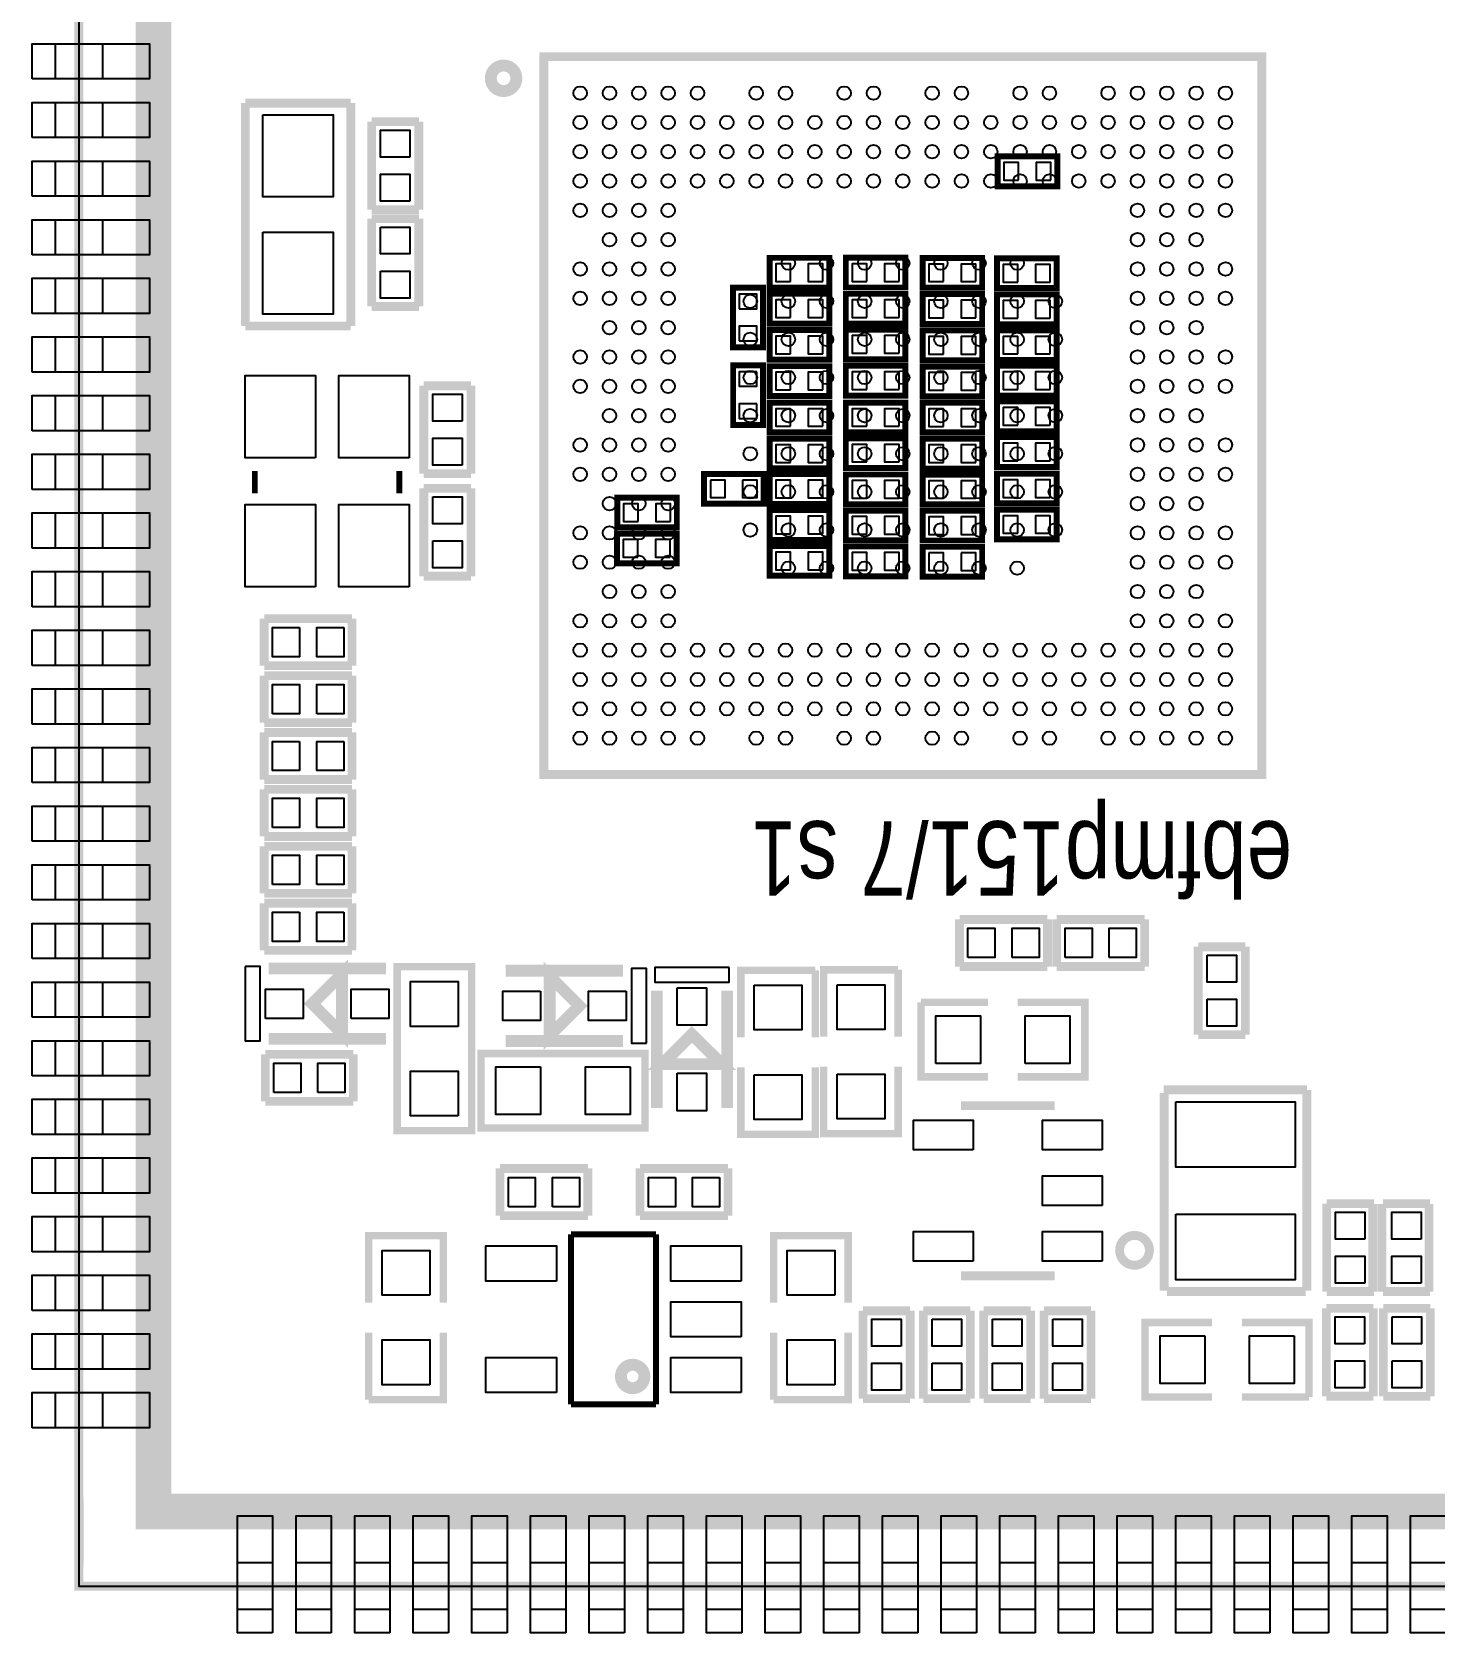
# Model space of a CAD drawing. Extents: x 0.3 to 46.9, y -3.3 to 43.3.
# Drawn here: x 0.29 to 24.21, y -3.34 to 23.96 of the extents above; entities that cross this region are included whole.
import ezdxf

# ---------------------------------------------------------------- set-up
doc = ezdxf.new("R2010")
doc.units = 0
for name, color, linetype in [('BOT', 69, 'CONTINUOUS'), ('OUTLINE', 254, 'CONTINUOUS'), ('SMT', 85, 'CONTINUOUS'), ('SSB', 23, 'CONTINUOUS'), ('SST', 85, 'CONTINUOUS'), ('TOP', 85, 'CONTINUOUS')]:
    doc.layers.add(name, color=color, linetype=linetype)

msp = doc.modelspace()

# ---------------------------------------------------------------- linework, layer by layer
at = {"layer": 'BOT'}
for points in [[(0.294386, 23.158806), (0.294386, 23.758754), (2.294382, 23.758754), (2.294382, 23.158806)], [(0.294386, 22.158808), (0.294386, 22.758756), (2.294382, 22.758756), (2.294382, 22.158808)], [(0.294386, 21.15881), (0.294386, 21.758758), (2.294382, 21.758758), (2.294382, 21.15881)], [(17.112869, 21.43252), (17.112869, 21.732519), (16.862958, 21.732519), (16.862958, 21.43252)], [(17.663033, 21.43252), (17.663033, 21.732519), (17.413122, 21.732519), (17.413122, 21.43252)], [(0.294386, 20.158812), (0.294386, 20.75876), (2.294382, 20.75876), (2.294382, 20.158812)], [(13.226212, 19.704279), (13.226212, 20.004278), (12.976301, 20.004278), (12.976301, 19.704279)], [(13.776376, 19.704279), (13.776376, 20.004278), (13.526465, 20.004278), (13.526465, 19.704279)], [(14.525473, 19.706057), (14.525473, 20.006056), (14.275562, 20.006056), (14.275562, 19.706057)], [(15.075637, 19.706057), (15.075637, 20.006056), (14.825726, 20.006056), (14.825726, 19.706057)], [(15.833344, 19.702653), (15.833344, 20.002652), (15.583433, 20.002652), (15.583433, 19.702653)], [(16.383508, 19.702653), (16.383508, 20.002652), (16.133597, 20.002652), (16.133597, 19.702653)], [(17.101591, 19.695897), (17.101591, 19.995896), (16.851681, 19.995896), (16.851681, 19.695897)], [(17.651755, 19.695897), (17.651755, 19.995896), (17.401845, 19.995896), (17.401845, 19.695897)], [(0.294386, 19.158814), (0.294386, 19.758762), (2.294382, 19.758762), (2.294382, 19.158814)], [(12.349696, 19.241072), (12.649695, 19.241072), (12.649695, 19.490982), (12.349696, 19.490982)], [(13.226212, 19.091224), (13.226212, 19.391224), (12.976301, 19.391224), (12.976301, 19.091224)], [(13.776376, 19.091224), (13.776376, 19.391224), (13.526465, 19.391224), (13.526465, 19.091224)], [(14.525473, 19.089929), (14.525473, 19.389928), (14.275562, 19.389928), (14.275562, 19.089929)], [(15.075637, 19.089929), (15.075637, 19.389928), (14.825726, 19.389928), (14.825726, 19.089929)], [(15.833344, 19.085966), (15.833344, 19.385966), (15.583433, 19.385966), (15.583433, 19.085966)], [(16.383508, 19.085966), (16.383508, 19.385966), (16.133597, 19.385966), (16.133597, 19.085966)], [(17.101591, 19.07921), (17.101591, 19.379209), (16.851681, 19.379209), (16.851681, 19.07921)], [(17.651755, 19.07921), (17.651755, 19.379209), (17.401845, 19.379209), (17.401845, 19.07921)], [(12.349696, 18.690907), (12.649695, 18.690907), (12.649695, 18.940818), (12.349696, 18.940818)], [(0.294386, 18.158816), (0.294386, 18.758764), (2.294382, 18.758764), (2.294382, 18.158816)], [(13.226212, 18.473801), (13.226212, 18.7738), (12.976301, 18.7738), (12.976301, 18.473801)], [(13.776376, 18.473801), (13.776376, 18.7738), (13.526465, 18.7738), (13.526465, 18.473801)], [(14.525473, 18.481345), (14.525473, 18.781344), (14.275562, 18.781344), (14.275562, 18.481345)], [(15.075637, 18.481345), (15.075637, 18.781344), (14.825726, 18.781344), (14.825726, 18.481345)], [(15.833344, 18.465368), (15.833344, 18.765368), (15.583433, 18.765368), (15.583433, 18.465368)], [(16.383508, 18.465368), (16.383508, 18.765368), (16.133597, 18.765368), (16.133597, 18.465368)], [(17.101591, 18.469153), (17.101591, 18.769152), (16.851681, 18.769152), (16.851681, 18.469153)], [(17.651755, 18.469153), (17.651755, 18.769152), (17.401845, 18.769152), (17.401845, 18.469153)], [(12.650864, 18.166956), (12.350864, 18.166956), (12.350864, 17.917046), (12.650864, 17.917046)], [(13.226212, 17.856454), (13.226212, 18.156453), (12.976301, 18.156453), (12.976301, 17.856454)], [(13.776376, 17.856454), (13.776376, 18.156453), (13.526465, 18.156453), (13.526465, 17.856454)], [(14.525473, 17.863972), (14.525473, 18.163972), (14.275562, 18.163972), (14.275562, 17.863972)], [(15.075637, 17.863972), (15.075637, 18.163972), (14.825726, 18.163972), (14.825726, 17.863972)], [(15.833344, 17.850434), (15.833344, 18.150434), (15.583433, 18.150434), (15.583433, 17.850434)], [(16.383508, 17.850434), (16.383508, 18.150434), (16.133597, 18.150434), (16.133597, 17.850434)], [(17.101591, 17.863515), (17.101591, 18.163515), (16.851681, 18.163515), (16.851681, 17.863515)], [(17.651755, 17.863515), (17.651755, 18.163515), (17.401845, 18.163515), (17.401845, 17.863515)], [(0.294386, 17.158818), (0.294386, 17.758766), (2.294382, 17.758766), (2.294382, 17.158818)], [(12.650864, 17.616792), (12.350864, 17.616792), (12.350864, 17.366882), (12.650864, 17.366882)], [(13.226212, 17.235373), (13.226212, 17.535373), (12.976301, 17.535373), (12.976301, 17.235373)], [(13.776376, 17.235373), (13.776376, 17.535373), (13.526465, 17.535373), (13.526465, 17.235373)], [(14.525473, 17.23484), (14.525473, 17.534839), (14.275562, 17.534839), (14.275562, 17.23484)], [(15.075637, 17.23484), (15.075637, 17.534839), (14.825726, 17.534839), (14.825726, 17.23484)], [(15.833344, 17.234205), (15.833344, 17.534204), (15.583433, 17.534204), (15.583433, 17.234205)], [(16.383508, 17.234205), (16.383508, 17.534204), (16.133597, 17.534204), (16.133597, 17.234205)], [(17.101591, 17.255414), (17.101591, 17.555413), (16.851681, 17.555413), (16.851681, 17.255414)], [(17.651755, 17.255414), (17.651755, 17.555413), (17.401845, 17.555413), (17.401845, 17.255414)], [(14.525473, 16.627602), (14.525473, 16.927601), (14.275562, 16.927601), (14.275562, 16.627602)], [(15.075637, 16.627602), (15.075637, 16.927601), (14.825726, 16.927601), (14.825726, 16.627602)], [(17.101591, 16.646804), (17.101591, 16.946804), (16.851681, 16.946804), (16.851681, 16.646804)], [(17.651755, 16.646804), (17.651755, 16.946804), (17.401845, 16.946804), (17.401845, 16.646804)], [(0.294386, 16.15882), (0.294386, 16.758768), (2.294382, 16.758768), (2.294382, 16.15882)], [(13.226212, 16.620312), (13.226212, 16.920312), (12.976301, 16.920312), (12.976301, 16.620312)], [(13.776376, 16.620312), (13.776376, 16.920312), (13.526465, 16.920312), (13.526465, 16.620312)], [(15.833344, 16.618052), (15.833344, 16.918051), (15.583433, 16.918051), (15.583433, 16.618052)], [(16.383508, 16.618052), (16.383508, 16.918051), (16.133597, 16.918051), (16.133597, 16.618052)], [(11.857977, 16.319081), (11.857977, 16.019081), (12.107888, 16.019081), (12.107888, 16.319081)], [(12.408141, 16.319081), (12.408141, 16.019081), (12.658052, 16.019081), (12.658052, 16.319081)], [(13.226212, 16.016199), (13.226212, 16.316198), (12.976301, 16.316198), (12.976301, 16.016199)], [(13.776376, 16.016199), (13.776376, 16.316198), (13.526465, 16.316198), (13.526465, 16.016199)], [(14.525473, 16.009468), (14.525473, 16.309467), (14.275562, 16.309467), (14.275562, 16.009468)], [(15.075637, 16.009468), (15.075637, 16.309467), (14.825726, 16.309467), (14.825726, 16.009468)], [(15.833344, 16.00774), (15.833344, 16.30774), (15.583433, 16.30774), (15.583433, 16.00774)], [(16.383508, 16.00774), (16.383508, 16.30774), (16.133597, 16.30774), (16.133597, 16.00774)], [(17.101591, 16.023615), (17.101591, 16.323615), (16.851681, 16.323615), (16.851681, 16.023615)], [(17.651755, 16.023615), (17.651755, 16.323615), (17.401845, 16.323615), (17.401845, 16.023615)], [(10.628605, 15.61404), (10.628605, 15.91404), (10.378694, 15.91404), (10.378694, 15.61404)], [(11.178769, 15.61404), (11.178769, 15.91404), (10.928858, 15.91404), (10.928858, 15.61404)], [(0.294386, 15.158822), (0.294386, 15.75877), (2.294382, 15.75877), (2.294382, 15.158822)], [(13.226212, 15.402585), (13.226212, 15.702585), (12.976301, 15.702585), (12.976301, 15.402585)], [(13.776376, 15.402585), (13.776376, 15.702585), (13.526465, 15.702585), (13.526465, 15.402585)], [(14.525473, 15.395016), (14.525473, 15.695016), (14.275562, 15.695016), (14.275562, 15.395016)], [(15.075637, 15.395016), (15.075637, 15.695016), (14.825726, 15.695016), (14.825726, 15.395016)], [(15.833344, 15.392146), (15.833344, 15.692145), (15.583433, 15.692145), (15.583433, 15.392146)], [(16.383508, 15.392146), (16.383508, 15.692145), (16.133597, 15.692145), (16.133597, 15.392146)], [(17.101591, 15.411399), (17.101591, 15.711399), (16.851681, 15.711399), (16.851681, 15.411399)], [(17.651755, 15.411399), (17.651755, 15.711399), (17.401845, 15.711399), (17.401845, 15.411399)], [(10.623829, 15.002256), (10.623829, 15.302255), (10.373919, 15.302255), (10.373919, 15.002256)], [(11.173993, 15.002256), (11.173993, 15.302255), (10.924083, 15.302255), (10.924083, 15.002256)], [(13.226212, 14.790115), (13.226212, 15.090115), (12.976301, 15.090115), (12.976301, 14.790115)], [(13.776376, 14.790115), (13.776376, 15.090115), (13.526465, 15.090115), (13.526465, 14.790115)], [(14.525473, 14.781784), (14.525473, 15.081783), (14.275562, 15.081783), (14.275562, 14.781784)], [(15.075637, 14.781784), (15.075637, 15.081783), (14.825726, 15.081783), (14.825726, 14.781784)], [(15.583421, 15.076056), (15.583421, 14.776056), (15.833331, 14.776056), (15.833331, 15.076056)], [(16.133585, 15.076056), (16.133585, 14.776056), (16.383495, 14.776056), (16.383495, 15.076056)], [(0.294386, 14.158824), (0.294386, 14.758772), (2.294382, 14.758772), (2.294382, 14.158824)], [(0.294386, 13.1588), (0.294386, 13.758748), (2.294382, 13.758748), (2.294382, 13.1588)], [(0.294386, 12.158802), (0.294386, 12.75875), (2.294382, 12.75875), (2.294382, 12.158802)], [(0.294386, 11.158804), (0.294386, 11.758752), (2.294382, 11.758752), (2.294382, 11.158804)], [(0.294386, 10.158806), (0.294386, 10.758754), (2.294382, 10.758754), (2.294382, 10.158806)], [(0.294386, 9.158808), (0.294386, 9.758756), (2.294382, 9.758756), (2.294382, 9.158808)], [(0.294386, 8.15881), (0.294386, 8.758758), (2.294382, 8.758758), (2.294382, 8.15881)], [(0.294386, 7.158812), (0.294386, 7.75876), (2.294382, 7.75876), (2.294382, 7.158812)], [(0.294386, 6.158814), (0.294386, 6.758762), (2.294382, 6.758762), (2.294382, 6.158814)], [(0.294386, 5.158816), (0.294386, 5.758764), (2.294382, 5.758764), (2.294382, 5.158816)], [(0.294386, 4.158818), (0.294386, 4.758766), (2.294382, 4.758766), (2.294382, 4.158818)], [(0.294386, 3.15882), (0.294386, 3.758768), (2.294382, 3.758768), (2.294382, 3.15882)], [(0.294386, 2.158822), (0.294386, 2.75877), (2.294382, 2.75877), (2.294382, 2.158822)], [(0.294386, 1.158824), (0.294386, 1.758772), (2.294382, 1.758772), (2.294382, 1.158824)], [(0.294386, 0.158801), (0.294386, 0.758749), (2.294382, 0.758749), (2.294382, 0.158801)], [(4.394556, -3.341421), (3.794608, -3.341421), (3.794608, -1.341425), (4.394556, -1.341425)], [(5.394579, -3.341421), (4.794631, -3.341421), (4.794631, -1.341425), (5.394579, -1.341425)], [(6.394577, -3.341421), (5.794629, -3.341421), (5.794629, -1.341425), (6.394577, -1.341425)], [(7.394575, -3.341421), (6.794627, -3.341421), (6.794627, -1.341425), (7.394575, -1.341425)], [(8.394573, -3.341421), (7.794625, -3.341421), (7.794625, -1.341425), (8.394573, -1.341425)], [(9.394571, -3.341421), (8.794623, -3.341421), (8.794623, -1.341425), (9.394571, -1.341425)], [(10.394569, -3.341421), (9.794621, -3.341421), (9.794621, -1.341425), (10.394569, -1.341425)], [(11.394567, -3.341421), (10.794619, -3.341421), (10.794619, -1.341425), (11.394567, -1.341425)], [(12.394565, -3.341421), (11.794617, -3.341421), (11.794617, -1.341425), (12.394565, -1.341425)], [(13.394563, -3.341421), (12.794615, -3.341421), (12.794615, -1.341425), (13.394563, -1.341425)], [(14.394561, -3.341421), (13.794613, -3.341421), (13.794613, -1.341425), (14.394561, -1.341425)], [(15.394559, -3.341421), (14.794611, -3.341421), (14.794611, -1.341425), (15.394559, -1.341425)], [(16.394557, -3.341421), (15.794609, -3.341421), (15.794609, -1.341425), (16.394557, -1.341425)], [(17.394555, -3.341421), (16.794607, -3.341421), (16.794607, -1.341425), (17.394555, -1.341425)], [(18.394578, -3.341421), (17.79463, -3.341421), (17.79463, -1.341425), (18.394578, -1.341425)], [(19.394576, -3.341421), (18.794628, -3.341421), (18.794628, -1.341425), (19.394576, -1.341425)], [(20.394574, -3.341421), (19.794626, -3.341421), (19.794626, -1.341425), (20.394574, -1.341425)], [(21.394572, -3.341421), (20.794624, -3.341421), (20.794624, -1.341425), (21.394572, -1.341425)], [(22.39457, -3.341421), (21.794622, -3.341421), (21.794622, -1.341425), (22.39457, -1.341425)], [(23.394568, -3.341421), (22.79462, -3.341421), (22.79462, -1.341425), (23.394568, -1.341425)], [(24.394566, -3.341421), (23.794618, -3.341421), (23.794618, -1.341425), (24.394566, -1.341425)]]:
    msp.add_lwpolyline(points, close=True, dxfattribs=at)
at = {"layer": 'OUTLINE', "const_width": 0.1524}
msp.add_lwpolyline([(43.094605, 42.458894), (46.094701, 42.458894), (46.094701, -2.541321), (1.094486, -2.541321), (1.094486, 42.458894), (43.094605, 42.458894)], dxfattribs=at)
at = {"layer": 'OUTLINE'}
msp.add_lwpolyline([(1.094486, 42.458894), (1.094486, -2.541321), (46.094701, -2.541321), (46.094701, 42.458894), (43.094605, 42.458894)], close=True, dxfattribs=at)
at = {"layer": 'SMT', "const_width": 0.6096}
msp.add_lwpolyline([(2.364486, 0.310718), (2.364486, 41.188894), (44.824701, 41.188894), (44.824701, -1.271321), (2.364486, -1.271321), (2.364486, 0.310718)], dxfattribs=at)
at = {"layer": 'SSB', "const_width": 0.1016}
for points in [[(17.770983, 21.328532), (16.754983, 21.328532), (16.754983, 21.836532), (17.770983, 21.836532), (17.770983, 21.328532)], [(13.884326, 19.600291), (12.868326, 19.600291), (12.868326, 20.108291), (13.884326, 20.108291), (13.884326, 19.600291)], [(15.183587, 19.602069), (14.167587, 19.602069), (14.167587, 20.110069), (15.183587, 20.110069), (15.183587, 19.602069)], [(16.491458, 19.598665), (15.475458, 19.598665), (15.475458, 20.106665), (16.491458, 20.106665), (16.491458, 19.598665)], [(17.759705, 19.591909), (16.743705, 19.591909), (16.743705, 20.099909), (17.759705, 20.099909), (17.759705, 19.591909)], [(12.245696, 18.582945), (12.245696, 19.598945), (12.753696, 19.598945), (12.753696, 18.582945), (12.245696, 18.582945)], [(13.884326, 18.987237), (12.868326, 18.987237), (12.868326, 19.495237), (13.884326, 19.495237), (13.884326, 18.987237)], [(15.183587, 18.985941), (14.167587, 18.985941), (14.167587, 19.493941), (15.183587, 19.493941), (15.183587, 18.985941)], [(16.491458, 18.981979), (15.475458, 18.981979), (15.475458, 19.489979), (16.491458, 19.489979), (16.491458, 18.981979)], [(17.759705, 18.975222), (16.743705, 18.975222), (16.743705, 19.483222), (17.759705, 19.483222), (17.759705, 18.975222)], [(13.884326, 18.369813), (12.868326, 18.369813), (12.868326, 18.877813), (13.884326, 18.877813), (13.884326, 18.369813)], [(15.183587, 18.377357), (14.167587, 18.377357), (14.167587, 18.885357), (15.183587, 18.885357), (15.183587, 18.377357)], [(16.491458, 18.361381), (15.475458, 18.361381), (15.475458, 18.869381), (16.491458, 18.869381), (16.491458, 18.361381)], [(17.759705, 18.365165), (16.743705, 18.365165), (16.743705, 18.873165), (17.759705, 18.873165), (17.759705, 18.365165)], [(12.754864, 18.274919), (12.754864, 17.258919), (12.246864, 17.258919), (12.246864, 18.274919), (12.754864, 18.274919)], [(13.884326, 17.752466), (12.868326, 17.752466), (12.868326, 18.260466), (13.884326, 18.260466), (13.884326, 17.752466)], [(15.183587, 17.759985), (14.167587, 17.759985), (14.167587, 18.267985), (15.183587, 18.267985), (15.183587, 17.759985)], [(16.491458, 17.746447), (15.475458, 17.746447), (15.475458, 18.254447), (16.491458, 18.254447), (16.491458, 17.746447)], [(17.759705, 17.759528), (16.743705, 17.759528), (16.743705, 18.267528), (17.759705, 18.267528), (17.759705, 17.759528)], [(13.884326, 17.131386), (12.868326, 17.131386), (12.868326, 17.639386), (13.884326, 17.639386), (13.884326, 17.131386)], [(15.183587, 17.130852), (14.167587, 17.130852), (14.167587, 17.638852), (15.183587, 17.638852), (15.183587, 17.130852)], [(16.491458, 17.130217), (15.475458, 17.130217), (15.475458, 17.638217), (16.491458, 17.638217), (16.491458, 17.130217)], [(17.759705, 17.151426), (16.743705, 17.151426), (16.743705, 17.659426), (17.759705, 17.659426), (17.759705, 17.151426)], [(13.884326, 16.516325), (12.868326, 16.516325), (12.868326, 17.024325), (13.884326, 17.024325), (13.884326, 16.516325)], [(15.183587, 16.523614), (14.167587, 16.523614), (14.167587, 17.031614), (15.183587, 17.031614), (15.183587, 16.523614)], [(16.491458, 16.514064), (15.475458, 16.514064), (15.475458, 17.022064), (16.491458, 17.022064), (16.491458, 16.514064)], [(17.759705, 16.542817), (16.743705, 16.542817), (16.743705, 17.050817), (17.759705, 17.050817), (17.759705, 16.542817)], [(11.750015, 16.423081), (12.766015, 16.423081), (12.766015, 15.915081), (11.750015, 15.915081), (11.750015, 16.423081)], [(13.884326, 15.912211), (12.868326, 15.912211), (12.868326, 16.420211), (13.884326, 16.420211), (13.884326, 15.912211)], [(15.183587, 15.90548), (14.167587, 15.90548), (14.167587, 16.41348), (15.183587, 16.41348), (15.183587, 15.90548)], [(16.491458, 15.903753), (15.475458, 15.903753), (15.475458, 16.411753), (16.491458, 16.411753), (16.491458, 15.903753)], [(17.759705, 15.919628), (16.743705, 15.919628), (16.743705, 16.427628), (17.759705, 16.427628), (17.759705, 15.919628)], [(11.286719, 15.510053), (10.270719, 15.510053), (10.270719, 16.018053), (11.286719, 16.018053), (11.286719, 15.510053)], [(13.884326, 15.298598), (12.868326, 15.298598), (12.868326, 15.806598), (13.884326, 15.806598), (13.884326, 15.298598)], [(15.183587, 15.291029), (14.167587, 15.291029), (14.167587, 15.799029), (15.183587, 15.799029), (15.183587, 15.291029)], [(16.491458, 15.288158), (15.475458, 15.288158), (15.475458, 15.796158), (16.491458, 15.796158), (16.491458, 15.288158)], [(17.759705, 15.307412), (16.743705, 15.307412), (16.743705, 15.815412), (17.759705, 15.815412), (17.759705, 15.307412)], [(11.281943, 14.898268), (10.265943, 14.898268), (10.265943, 15.406268), (11.281943, 15.406268), (11.281943, 14.898268)], [(13.884326, 14.686128), (12.868326, 14.686128), (12.868326, 15.194128), (13.884326, 15.194128), (13.884326, 14.686128)], [(15.183587, 14.677796), (14.167587, 14.677796), (14.167587, 15.185796), (15.183587, 15.185796), (15.183587, 14.677796)], [(15.475458, 15.180056), (16.491458, 15.180056), (16.491458, 14.672056), (15.475458, 14.672056), (15.475458, 15.180056)]]:
    msp.add_lwpolyline(points, dxfattribs=at)
at = {"layer": 'SST'}
for points, const_width in [([(8.550935, 23.170032, 1), (8.115732, 23.170032, 1), (8.550935, 23.170032)], 0.2032), ([(19.342964, 3.184144, 0.999988), (18.835014, 3.184169, 1.000012), (19.342964, 3.184144)], 0.1524), ([(10.732872, 1.032713, 0.999976), (10.333304, 1.032713, 1.000024), (10.732872, 1.032713)], 0.2032)]:
    msp.add_lwpolyline(points, format="xyb", dxfattribs=dict(at, const_width=const_width))
for points, const_width in [([(9.017102, 11.295786), (21.259902, 11.295786), (21.259902, 23.538586), (9.017102, 23.538586), (9.017102, 11.295786)], 0.1524), ([(3.929888, 22.746081), (5.728284, 22.746081)], 0.149911), ([(3.929888, 18.946292), (3.929888, 22.746081)], 0.149911), ([(5.728284, 22.746081), (5.728284, 18.946292)], 0.149911), ([(6.085916, 22.428302), (6.888505, 22.428302)], 0.149911), ([(6.085916, 20.929702), (6.085916, 22.428302)], 0.149911), ([(6.888505, 22.428302), (6.888505, 20.929702)], 0.149911), ([(6.888505, 20.929702), (6.085916, 20.929702)], 0.149911), ([(6.085916, 20.777302), (6.888505, 20.777302)], 0.149911), ([(6.085916, 19.278702), (6.085916, 20.777302)], 0.149911), ([(6.888505, 20.777302), (6.888505, 19.278702)], 0.149911), ([(6.888505, 19.278702), (6.085916, 19.278702)], 0.149911), ([(5.728284, 18.946292), (3.929888, 18.946292)], 0.149911), ([(6.97357, 17.926431), (7.776159, 17.926431)], 0.149911), ([(6.97357, 16.427831), (6.97357, 17.926431)], 0.149911), ([(7.776159, 17.926431), (7.776159, 16.427831)], 0.149911), ([(4.093159, 16.08963), (4.093159, 16.47063)], 0.100101), ([(6.557543, 16.08963), (6.557543, 16.47063)], 0.100101), ([(7.776159, 16.427831), (6.97357, 16.427831)], 0.149911), ([(6.97357, 16.177362), (7.776159, 16.177362)], 0.149911), ([(6.97357, 14.678762), (6.97357, 16.177362)], 0.149911), ([(7.776159, 16.177362), (7.776159, 14.678762)], 0.149911), ([(7.776159, 14.678762), (6.97357, 14.678762)], 0.149911), ([(4.252036, 13.955166), (5.750636, 13.955166)], 0.149911), ([(4.252036, 13.152577), (4.252036, 13.955166)], 0.149911), ([(5.750636, 13.955166), (5.750636, 13.152577)], 0.149911), ([(5.750636, 13.152577), (4.252036, 13.152577)], 0.149911), ([(4.252087, 12.182221), (4.252087, 12.984836)], 0.149911), ([(4.252087, 12.984836), (5.750687, 12.984836)], 0.149911), ([(5.750687, 12.984836), (5.750687, 12.182221)], 0.149911), ([(5.750687, 12.182221), (4.252087, 12.182221)], 0.149911), ([(4.252112, 12.014454), (5.750712, 12.014454)], 0.149911), ([(4.252112, 11.211865), (4.252112, 12.014454)], 0.149911), ([(5.750712, 12.014454), (5.750712, 11.211865)], 0.149911), ([(5.750712, 11.211865), (4.252112, 11.211865)], 0.149911), ([(4.252087, 10.241509), (4.252087, 11.044123)], 0.149911), ([(4.252087, 11.044123), (5.750687, 11.044123)], 0.149911), ([(5.750687, 11.044123), (5.750687, 10.241509)], 0.149911), ([(4.251833, 9.271152), (4.251833, 10.073742)], 0.149911), ([(4.251833, 10.073742), (5.750433, 10.073742)], 0.149911), ([(5.750687, 10.241509), (4.252087, 10.241509)], 0.149911), ([(5.750433, 10.073742), (5.750433, 9.271152)], 0.149911), ([(5.750433, 9.271152), (4.251833, 9.271152)], 0.149911), ([(4.251985, 9.103385), (5.750585, 9.103385)], 0.149911), ([(4.251985, 8.300771), (4.251985, 9.103385)], 0.149911), ([(5.750585, 9.103385), (5.750585, 8.300771)], 0.149911), ([(16.105962, 8.023327), (16.105962, 8.825916)], 0.149911), ([(16.105962, 8.825916), (17.604562, 8.825916)], 0.149911), ([(17.604562, 8.825916), (17.604562, 8.023327)], 0.149911), ([(17.762677, 8.023327), (17.762677, 8.825916)], 0.149911), ([(17.762677, 8.825916), (19.261277, 8.825916)], 0.149911), ([(19.261277, 8.825916), (19.261277, 8.023327)], 0.149911), ([(5.750585, 8.300771), (4.251985, 8.300771)], 0.149911), ([(20.174839, 8.359064), (20.977454, 8.359064)], 0.149911), ([(20.174839, 6.860464), (20.174839, 8.359064)], 0.149911), ([(20.977454, 8.359064), (20.977454, 6.860464)], 0.149911), ([(6.326149, 7.988224), (4.326153, 7.988224)], 0.199898), ([(5.072151, 7.388327), (5.580151, 7.896327), (5.580151, 6.880327), (5.072151, 7.388327)], 0.2032), ([(6.518351, 5.225136), (6.518351, 8.019136), (7.788351, 8.019136), (7.788351, 5.225136), (6.518351, 5.225136)], 0.127), ([(10.37143, 7.952892), (8.371434, 7.952892)], 0.199898), ([(9.625432, 7.352995), (9.117432, 6.844995), (9.117432, 7.860995), (9.625432, 7.352995)], 0.2032), ([(12.378004, 6.813931), (12.378004, 7.956931), (13.648004, 7.956931)], 0.127), ([(13.648004, 7.956931), (13.648004, 6.813931)], 0.127), ([(13.789177, 6.824447), (13.789177, 7.967447), (15.059177, 7.967447)], 0.127), ([(15.059177, 7.967447), (15.059177, 6.824447)], 0.127), ([(17.604562, 8.023327), (16.105962, 8.023327)], 0.149911), ([(19.261277, 8.023327), (17.762677, 8.023327)], 0.149911), ([(10.944276, 7.612278), (10.944276, 5.612282)], 0.199898), ([(12.144096, 5.612282), (12.144096, 7.612278)], 0.199898), ([(16.591001, 6.142914), (15.448001, 6.142914), (15.448001, 7.412914)], 0.127), ([(15.448001, 7.412914), (16.591001, 7.412914)], 0.127), ([(17.099001, 7.412914), (18.242001, 7.412914), (18.242001, 6.142914), (17.099001, 6.142914)], 0.127), ([(4.326153, 6.788429), (6.326149, 6.788429)], 0.199898), ([(8.371434, 6.753098), (10.37143, 6.753098)], 0.199898), ([(11.544173, 6.86628), (12.052173, 6.35828), (11.036173, 6.35828), (11.544173, 6.86628)], 0.2032), ([(20.977454, 6.860464), (20.174839, 6.860464)], 0.149911), ([(4.272407, 5.723357), (4.272407, 6.525946)], 0.149911), ([(4.272407, 6.525946), (5.771007, 6.525946)], 0.149911), ([(5.771007, 6.525946), (5.771007, 5.723357)], 0.149911), ([(10.743108, 5.270271), (7.949108, 5.270271), (7.949108, 6.540271), (10.743108, 6.540271), (10.743108, 5.270271)], 0.127), ([(13.648004, 6.305931), (13.648004, 5.162931), (12.378004, 5.162931), (12.378004, 6.305931)], 0.127), ([(15.059177, 6.316447), (15.059177, 5.173447), (13.789177, 5.173447), (13.789177, 6.316447)], 0.127), ([(5.771007, 5.723357), (4.272407, 5.723357)], 0.149911), ([(19.588429, 5.919013), (22.031427, 5.919013)], 0.1524), ([(19.59422, 2.496007), (19.59422, 5.869203)], 0.1524), ([(22.028633, 5.919318), (22.028633, 2.496007)], 0.1524), ([(17.730064, 5.650281), (16.129864, 5.650281)], 0.1524), ([(8.270875, 3.776523), (8.270875, 4.579112)], 0.149911), ([(8.270875, 4.579112), (9.769475, 4.579112)], 0.149911), ([(9.769475, 4.579112), (9.769475, 3.776523)], 0.149911), ([(10.659212, 4.579137), (12.157812, 4.579137)], 0.149911), ([(10.659212, 3.776523), (10.659212, 4.579137)], 0.149911), ([(12.157812, 4.579137), (12.157812, 3.776523)], 0.149911), ([(9.769475, 3.776523), (8.270875, 3.776523)], 0.149911), ([(12.157812, 3.776523), (10.659212, 3.776523)], 0.149911), ([(22.366249, 3.980053), (23.168839, 3.980053)], 0.149911), ([(22.366249, 2.481453), (22.366249, 3.980053)], 0.149911), ([(23.151109, 3.976497), (23.151109, 2.477897)], 0.149911), ([(23.30737, 2.477897), (23.30737, 3.976497)], 0.149911), ([(23.325099, 3.980053), (24.127689, 3.980053)], 0.149911), ([(24.109959, 3.976497), (24.109959, 2.477897)], 0.149911), ([(6.034303, 2.289886), (6.034303, 3.432886), (7.304303, 3.432886), (7.304303, 2.289886)], 0.127), ([(9.483369, 0.557911), (9.483369, 3.458108)], 0.1016), ([(9.483369, 3.458108), (9.733178, 3.458108)], 0.1016), ([(9.733178, 3.458108), (10.933074, 3.458108)], 0.1016), ([(10.933074, 3.458108), (10.933074, 0.557911)], 0.1016), ([(12.938049, 2.289886), (12.938049, 3.432886), (14.208049, 3.432886), (14.208049, 2.289886)], 0.127), ([(16.129864, 2.750083), (17.730064, 2.750083)], 0.1524), ([(19.641515, 2.481402), (22.004426, 2.481402)], 0.1524), ([(23.168839, 2.481453), (22.366249, 2.481453)], 0.149911), ([(24.127689, 2.481453), (23.325099, 2.481453)], 0.149911), ([(14.461084, 2.152117), (15.263673, 2.152117)], 0.149911), ([(14.461084, 0.653517), (14.461084, 2.152117)], 0.149911), ([(15.263673, 2.152117), (15.263673, 0.653517)], 0.149911), ([(15.488945, 2.152117), (16.291535, 2.152117)], 0.149911), ([(15.488945, 0.653517), (15.488945, 2.152117)], 0.149911), ([(16.291535, 2.152117), (16.291535, 0.653517)], 0.149911), ([(16.516807, 2.152117), (17.319396, 2.152117)], 0.149911), ([(16.516807, 0.653517), (16.516807, 2.152117)], 0.149911), ([(17.319396, 2.152117), (17.319396, 0.653517)], 0.149911), ([(17.544644, 2.152066), (18.347258, 2.152066)], 0.149911), ([(17.544644, 0.653466), (17.544644, 2.152066)], 0.149911), ([(18.347258, 2.152066), (18.347258, 0.653466)], 0.149911), ([(22.358579, 2.195347), (23.161295, 2.195347)], 0.149911), ([(22.358579, 0.696747), (22.358579, 2.195347)], 0.149911), ([(23.161295, 2.195347), (23.161295, 0.696747)], 0.149911), ([(23.33023, 2.194281), (24.132819, 2.194281)], 0.149911), ([(23.33023, 0.695681), (23.33023, 2.194281)], 0.149911), ([(24.132819, 2.194281), (24.132819, 0.695681)], 0.149911), ([(20.412481, 0.683819), (19.269481, 0.683819), (19.269481, 1.953819), (20.412481, 1.953819)], 0.127), ([(20.920481, 1.953819), (22.063481, 1.953819), (22.063481, 0.683819)], 0.127), ([(7.304303, 1.781886), (7.304303, 0.638886), (6.034303, 0.638886)], 0.127), ([(6.034303, 0.638886), (6.034303, 1.781886)], 0.127), ([(14.208049, 1.781886), (14.208049, 0.638886), (12.938049, 0.638886)], 0.127), ([(12.938049, 0.638886), (12.938049, 1.781886)], 0.127), ([(9.733178, 0.557911), (9.483369, 0.557911)], 0.1016), ([(10.933074, 0.557911), (9.733178, 0.557911)], 0.1016), ([(15.263673, 0.653517), (14.461084, 0.653517)], 0.149911), ([(16.291535, 0.653517), (15.488945, 0.653517)], 0.149911), ([(17.319396, 0.653517), (16.516807, 0.653517)], 0.149911), ([(18.347258, 0.653466), (17.544644, 0.653466)], 0.149911), ([(22.063481, 0.683819), (20.920481, 0.683819)], 0.127), ([(23.161295, 0.696747), (22.358579, 0.696747)], 0.149911), ([(24.132819, 0.695681), (23.33023, 0.695681)], 0.149911), ([(1.099591, -1.041222), (1.094486, -2.541321)], 0.1524), ([(2.59969, -2.541321), (1.094486, -2.541321)], 0.1524)]:
    msp.add_lwpolyline(points, dxfattribs=dict(at, const_width=const_width))
for points in [[(3.929151, 8.023327), (3.929151, 6.753327), (4.183151, 6.753327), (4.183151, 8.023327)], [(10.768432, 6.717995), (10.768432, 7.987995), (10.514432, 7.987995), (10.514432, 6.717995)], [(12.179173, 8.00928), (10.909173, 8.00928), (10.909173, 7.75528), (12.179173, 7.75528)]]:
    msp.add_lwpolyline(points, close=True, dxfattribs=at)
at = {"layer": 'TOP'}
for points in [[(0.694436, 23.158806), (0.694436, 23.758754), (1.494536, 23.758754), (1.494536, 23.158806)], [(0.694436, 22.158808), (0.694436, 22.758756), (1.494536, 22.758756), (1.494536, 22.158808)], [(4.229252, 22.54692), (5.429148, 22.54692), (5.429148, 21.146872), (4.229252, 21.146872)], [(6.737274, 21.824899), (6.237148, 21.824899), (6.237148, 22.284893), (6.737274, 22.284893)], [(0.694436, 21.15881), (0.694436, 21.758758), (1.494536, 21.758758), (1.494536, 21.15881)], [(6.737274, 21.07311), (6.237148, 21.07311), (6.237148, 21.533104), (6.737274, 21.533104)], [(0.694436, 20.158812), (0.694436, 20.75876), (1.494536, 20.75876), (1.494536, 20.158812)], [(4.229252, 20.545298), (5.429148, 20.545298), (5.429148, 19.14525), (4.229252, 19.14525)], [(6.237148, 20.633893), (6.737274, 20.633893), (6.737274, 20.173899), (6.237148, 20.173899)], [(0.694436, 19.158814), (0.694436, 19.758762), (1.494536, 19.758762), (1.494536, 19.158814)], [(6.237148, 19.882104), (6.737274, 19.882104), (6.737274, 19.42211), (6.237148, 19.42211)], [(0.694436, 18.158816), (0.694436, 18.758764), (1.494536, 18.758764), (1.494536, 18.158816)], [(5.125491, 16.700398), (3.925595, 16.700398), (3.925595, 18.100446), (5.125491, 18.100446)], [(6.725387, 16.700398), (5.525491, 16.700398), (5.525491, 18.100446), (6.725387, 18.100446)], [(0.694436, 17.158818), (0.694436, 17.758766), (1.494536, 17.758766), (1.494536, 17.158818)], [(7.624928, 17.323029), (7.124802, 17.323029), (7.124802, 17.783023), (7.624928, 17.783023)], [(7.624928, 16.571239), (7.124802, 16.571239), (7.124802, 17.031233), (7.624928, 17.031233)], [(0.694436, 16.15882), (0.694436, 16.758768), (1.494536, 16.758768), (1.494536, 16.15882)], [(5.125491, 14.500504), (3.925595, 14.500504), (3.925595, 15.900552), (5.125491, 15.900552)], [(6.725387, 14.500504), (5.525491, 14.500504), (5.525491, 15.900552), (6.725387, 15.900552)], [(7.124802, 16.033953), (7.624928, 16.033953), (7.624928, 15.573959), (7.124802, 15.573959)], [(0.694436, 15.158822), (0.694436, 15.75877), (1.494536, 15.75877), (1.494536, 15.158822)], [(7.124802, 15.282164), (7.624928, 15.282164), (7.624928, 14.82217), (7.124802, 14.82217)], [(0.694436, 14.158824), (0.694436, 14.758772), (1.494536, 14.758772), (1.494536, 14.158824)], [(0.694436, 13.1588), (0.694436, 13.758748), (1.494536, 13.758748), (1.494536, 13.1588)], [(4.855439, 13.803935), (4.855439, 13.303809), (4.395445, 13.303809), (4.395445, 13.803935)], [(5.607228, 13.803935), (5.607228, 13.303809), (5.147234, 13.303809), (5.147234, 13.803935)], [(4.395495, 12.333453), (4.395495, 12.833579), (4.855489, 12.833579), (4.855489, 12.333453)], [(5.147285, 12.333453), (5.147285, 12.833579), (5.607279, 12.833579), (5.607279, 12.333453)], [(0.694436, 12.158802), (0.694436, 12.75875), (1.494536, 12.75875), (1.494536, 12.158802)], [(0.694436, 11.158804), (0.694436, 11.758752), (1.494536, 11.758752), (1.494536, 11.158804)], [(4.855515, 11.863222), (4.855515, 11.363096), (4.395521, 11.363096), (4.395521, 11.863222)], [(5.607304, 11.863222), (5.607304, 11.363096), (5.14731, 11.363096), (5.14731, 11.863222)], [(0.694436, 10.158806), (0.694436, 10.758754), (1.494536, 10.758754), (1.494536, 10.158806)], [(4.395495, 10.39274), (4.395495, 10.892866), (4.855489, 10.892866), (4.855489, 10.39274)], [(5.147285, 10.39274), (5.147285, 10.892866), (5.607279, 10.892866), (5.607279, 10.39274)], [(4.395241, 9.422384), (4.395241, 9.92251), (4.855235, 9.92251), (4.855235, 9.422384)], [(5.147031, 9.422384), (5.147031, 9.92251), (5.607025, 9.92251), (5.607025, 9.422384)], [(0.694436, 9.158808), (0.694436, 9.758756), (1.494536, 9.758756), (1.494536, 9.158808)], [(0.694436, 8.15881), (0.694436, 8.758758), (1.494536, 8.758758), (1.494536, 8.15881)], [(4.855388, 8.952154), (4.855388, 8.452028), (4.395394, 8.452028), (4.395394, 8.952154)], [(5.607177, 8.952154), (5.607177, 8.452028), (5.147183, 8.452028), (5.147183, 8.952154)], [(16.249371, 8.174558), (16.249371, 8.674684), (16.709365, 8.674684), (16.709365, 8.174558)], [(17.00116, 8.174558), (17.00116, 8.674684), (17.461154, 8.674684), (17.461154, 8.174558)], [(17.906086, 8.174558), (17.906086, 8.674684), (18.36608, 8.674684), (18.36608, 8.174558)], [(18.657875, 8.174558), (18.657875, 8.674684), (19.117869, 8.674684), (19.117869, 8.174558)], [(20.326096, 8.215655), (20.826222, 8.215655), (20.826222, 7.755661), (20.326096, 7.755661)], [(0.694436, 7.158812), (0.694436, 7.75876), (1.494536, 7.75876), (1.494536, 7.158812)], [(7.559751, 7.003136), (6.746951, 7.003136), (6.746951, 7.765136), (7.559751, 7.765136)], [(11.294237, 7.662316), (11.794109, 7.662316), (11.794109, 7.022236), (11.294237, 7.022236)], [(12.606604, 7.702931), (13.419404, 7.702931), (13.419404, 6.940931), (12.606604, 6.940931)], [(14.017777, 7.713447), (14.830577, 7.713447), (14.830577, 6.951447), (14.017777, 6.951447)], [(4.276115, 7.138391), (4.276115, 7.638263), (4.916195, 7.638263), (4.916195, 7.138391)], [(5.736107, 7.138391), (5.736107, 7.638263), (6.376187, 7.638263), (6.376187, 7.138391)], [(8.961476, 7.602931), (8.961476, 7.103059), (8.321396, 7.103059), (8.321396, 7.602931)], [(10.421468, 7.602931), (10.421468, 7.103059), (9.781388, 7.103059), (9.781388, 7.602931)], [(20.326096, 7.463866), (20.826222, 7.463866), (20.826222, 7.003872), (20.326096, 7.003872)], [(15.702001, 6.371514), (15.702001, 7.184314), (16.464001, 7.184314), (16.464001, 6.371514)], [(17.226001, 6.371514), (17.226001, 7.184314), (17.988001, 7.184314), (17.988001, 6.371514)], [(0.694436, 6.158814), (0.694436, 6.758762), (1.494536, 6.758762), (1.494536, 6.158814)], [(4.415815, 5.874588), (4.415815, 6.374714), (4.875809, 6.374714), (4.875809, 5.874588)], [(5.167605, 5.874588), (5.167605, 6.374714), (5.627599, 6.374714), (5.627599, 5.874588)], [(8.965108, 6.311671), (8.965108, 5.498871), (8.203108, 5.498871), (8.203108, 6.311671)], [(10.489108, 6.311671), (10.489108, 5.498871), (9.727108, 5.498871), (9.727108, 6.311671)], [(7.559751, 5.479136), (6.746951, 5.479136), (6.746951, 6.241136), (7.559751, 6.241136)], [(11.294237, 6.202324), (11.794109, 6.202324), (11.794109, 5.562244), (11.294237, 5.562244)], [(12.606604, 6.178931), (13.419404, 6.178931), (13.419404, 5.416931), (12.606604, 5.416931)], [(14.017777, 6.189447), (14.830577, 6.189447), (14.830577, 5.427447), (14.017777, 5.427447)], [(0.694436, 5.158816), (0.694436, 5.758764), (1.494536, 5.758764), (1.494536, 5.158816)], [(19.795414, 5.717794), (21.827414, 5.717794), (21.827414, 4.600194), (19.795414, 4.600194)], [(16.337864, 4.896206), (15.321864, 4.896206), (15.321864, 5.404206), (16.337864, 5.404206)], [(18.538063, 4.896206), (17.522063, 4.896206), (17.522063, 5.404206), (18.538063, 5.404206)], [(0.694436, 4.158818), (0.694436, 4.758766), (1.494536, 4.758766), (1.494536, 4.158818)], [(8.414283, 3.927754), (8.414283, 4.42788), (8.874277, 4.42788), (8.874277, 3.927754)], [(9.166073, 3.927754), (9.166073, 4.42788), (9.626067, 4.42788), (9.626067, 3.927754)], [(11.262614, 4.42788), (11.262614, 3.927754), (10.80262, 3.927754), (10.80262, 4.42788)], [(12.014403, 4.42788), (12.014403, 3.927754), (11.554409, 3.927754), (11.554409, 4.42788)], [(18.538063, 3.946195), (17.522063, 3.946195), (17.522063, 4.454195), (18.538063, 4.454195)], [(23.017607, 3.376651), (22.517481, 3.376651), (22.517481, 3.836645), (23.017607, 3.836645)], [(23.976457, 3.376651), (23.476331, 3.376651), (23.476331, 3.836645), (23.976457, 3.836645)], [(0.694436, 3.15882), (0.694436, 3.758768), (1.494536, 3.758768), (1.494536, 3.15882)], [(19.795414, 3.800196), (21.827414, 3.800196), (21.827414, 2.682596), (19.795414, 2.682596)], [(16.337864, 2.996184), (15.321864, 2.996184), (15.321864, 3.504184), (16.337864, 3.504184)], [(18.538063, 2.996184), (17.522063, 2.996184), (17.522063, 3.504184), (18.538063, 3.504184)], [(7.075703, 2.416886), (6.262903, 2.416886), (6.262903, 3.178886), (7.075703, 3.178886)], [(9.233129, 2.658161), (8.033233, 2.658161), (8.033233, 3.258109), (9.233129, 3.258109)], [(12.383338, 2.658161), (11.183442, 2.658161), (11.183442, 3.258109), (12.383338, 3.258109)], [(13.979449, 2.416886), (13.166649, 2.416886), (13.166649, 3.178886), (13.979449, 3.178886)], [(23.017607, 2.624861), (22.517481, 2.624861), (22.517481, 3.084855), (23.017607, 3.084855)], [(23.976457, 2.624861), (23.476331, 2.624861), (23.476331, 3.084855), (23.976457, 3.084855)], [(0.694436, 2.158822), (0.694436, 2.75877), (1.494536, 2.75877), (1.494536, 2.158822)], [(12.383338, 1.70815), (11.183442, 1.70815), (11.183442, 2.308098), (12.383338, 2.308098)], [(15.112441, 1.548714), (14.612315, 1.548714), (14.612315, 2.008708), (15.112441, 2.008708)], [(15.640177, 2.008708), (16.140303, 2.008708), (16.140303, 1.548714), (15.640177, 1.548714)], [(16.668039, 2.008708), (17.168165, 2.008708), (17.168165, 1.548714), (16.668039, 1.548714)], [(17.695901, 2.008657), (18.196027, 2.008657), (18.196027, 1.548663), (17.695901, 1.548663)], [(23.009962, 1.591945), (22.509836, 1.591945), (22.509836, 2.051939), (23.009962, 2.051939)], [(23.481462, 2.050872), (23.981588, 2.050872), (23.981588, 1.590878), (23.481462, 1.590878)], [(0.694436, 1.158824), (0.694436, 1.758772), (1.494536, 1.758772), (1.494536, 1.158824)], [(7.075703, 0.892886), (6.262903, 0.892886), (6.262903, 1.654886), (7.075703, 1.654886)], [(13.979449, 0.892886), (13.166649, 0.892886), (13.166649, 1.654886), (13.979449, 1.654886)], [(20.285481, 1.725219), (20.285481, 0.912419), (19.523481, 0.912419), (19.523481, 1.725219)], [(21.809481, 1.725219), (21.809481, 0.912419), (21.047481, 0.912419), (21.047481, 1.725219)], [(9.233129, 0.758139), (8.033233, 0.758139), (8.033233, 1.358087), (9.233129, 1.358087)], [(12.383338, 0.758139), (11.183442, 0.758139), (11.183442, 1.358087), (12.383338, 1.358087)], [(15.112441, 0.796925), (14.612315, 0.796925), (14.612315, 1.256919), (15.112441, 1.256919)], [(15.640177, 1.256919), (16.140303, 1.256919), (16.140303, 0.796925), (15.640177, 0.796925)], [(16.668039, 1.256919), (17.168165, 1.256919), (17.168165, 0.796925), (16.668039, 0.796925)], [(17.695901, 1.256868), (18.196027, 1.256868), (18.196027, 0.796874), (17.695901, 0.796874)], [(23.009962, 0.840156), (22.509836, 0.840156), (22.509836, 1.30015), (23.009962, 1.30015)], [(23.481462, 1.299083), (23.981588, 1.299083), (23.981588, 0.839089), (23.481462, 0.839089)], [(0.694436, 0.158801), (0.694436, 0.758749), (1.494536, 0.758749), (1.494536, 0.158801)], [(4.394556, -2.941371), (3.794608, -2.941371), (3.794608, -2.141271), (4.394556, -2.141271)], [(5.394579, -2.941371), (4.794631, -2.941371), (4.794631, -2.141271), (5.394579, -2.141271)], [(6.394577, -2.941371), (5.794629, -2.941371), (5.794629, -2.141271), (6.394577, -2.141271)], [(7.394575, -2.941371), (6.794627, -2.941371), (6.794627, -2.141271), (7.394575, -2.141271)], [(8.394573, -2.941371), (7.794625, -2.941371), (7.794625, -2.141271), (8.394573, -2.141271)], [(9.394571, -2.941371), (8.794623, -2.941371), (8.794623, -2.141271), (9.394571, -2.141271)], [(10.394569, -2.941371), (9.794621, -2.941371), (9.794621, -2.141271), (10.394569, -2.141271)], [(11.394567, -2.941371), (10.794619, -2.941371), (10.794619, -2.141271), (11.394567, -2.141271)], [(12.394565, -2.941371), (11.794617, -2.941371), (11.794617, -2.141271), (12.394565, -2.141271)], [(13.394563, -2.941371), (12.794615, -2.941371), (12.794615, -2.141271), (13.394563, -2.141271)], [(14.394561, -2.941371), (13.794613, -2.941371), (13.794613, -2.141271), (14.394561, -2.141271)], [(15.394559, -2.941371), (14.794611, -2.941371), (14.794611, -2.141271), (15.394559, -2.141271)], [(16.394557, -2.941371), (15.794609, -2.941371), (15.794609, -2.141271), (16.394557, -2.141271)], [(17.394555, -2.941371), (16.794607, -2.941371), (16.794607, -2.141271), (17.394555, -2.141271)], [(18.394578, -2.941371), (17.79463, -2.941371), (17.79463, -2.141271), (18.394578, -2.141271)], [(19.394576, -2.941371), (18.794628, -2.941371), (18.794628, -2.141271), (19.394576, -2.141271)], [(20.394574, -2.941371), (19.794626, -2.941371), (19.794626, -2.141271), (20.394574, -2.141271)], [(21.394572, -2.941371), (20.794624, -2.941371), (20.794624, -2.141271), (21.394572, -2.141271)], [(22.39457, -2.941371), (21.794622, -2.941371), (21.794622, -2.141271), (22.39457, -2.141271)], [(23.394568, -2.941371), (22.79462, -2.941371), (22.79462, -2.141271), (23.394568, -2.141271)], [(24.394566, -2.941371), (23.794618, -2.941371), (23.794618, -2.141271), (24.394566, -2.141271)]]:
    msp.add_lwpolyline(points, close=True, dxfattribs=at)
for centre in [(9.638411, 22.917277), (10.138512, 22.917277), (10.638409, 22.917277), (11.13851, 22.917277), (11.638407, 22.917277), (12.638405, 22.917277), (13.138506, 22.917277), (14.138504, 22.917277), (14.638401, 22.917277), (15.638602, 22.917277), (16.1385, 22.917277), (17.138498, 22.917277), (17.638598, 22.917277), (18.638596, 22.917277), (19.138494, 22.917277), (19.638594, 22.917277), (20.138492, 22.917277), (20.638592, 22.917277), (9.638411, 22.417176), (10.138512, 22.417176), (10.638409, 22.417176), (11.13851, 22.417176), (11.638407, 22.417176), (12.138508, 22.417176), (12.638405, 22.417176), (13.138506, 22.417176), (13.638403, 22.417176), (14.138504, 22.417176), (14.638401, 22.417176), (15.138502, 22.417176), (15.638602, 22.417176), (16.1385, 22.417176), (16.6386, 22.417176), (17.138498, 22.417176), (17.638598, 22.417176), (18.138496, 22.417176), (18.638596, 22.417176), (19.138494, 22.417176), (19.638594, 22.417176), (20.138492, 22.417176), (20.638592, 22.417176), (9.638411, 21.917279), (10.138512, 21.917279), (10.638409, 21.917279), (11.13851, 21.917279), (11.638407, 21.917279), (12.138508, 21.917279), (12.638405, 21.917279), (13.138506, 21.917279), (13.638403, 21.917279), (14.138504, 21.917279), (14.638401, 21.917279), (15.138502, 21.917279), (15.638602, 21.917279), (16.1385, 21.917279), (16.6386, 21.917279), (17.138498, 21.917279), (17.638598, 21.917279), (18.138496, 21.917279), (18.638596, 21.917279), (19.138494, 21.917279), (19.638594, 21.917279), (20.138492, 21.917279), (20.638592, 21.917279), (9.638411, 21.417178), (10.138512, 21.417178), (10.638409, 21.417178), (11.13851, 21.417178), (11.638407, 21.417178), (12.138508, 21.417178), (12.638405, 21.417178), (13.138506, 21.417178), (13.638403, 21.417178), (14.138504, 21.417178), (14.638401, 21.417178), (15.138502, 21.417178), (15.638602, 21.417178), (16.1385, 21.417178), (16.6386, 21.417178), (17.138498, 21.417178), (17.638598, 21.417178), (18.138496, 21.417178), (18.638596, 21.417178), (19.138494, 21.417178), (19.638594, 21.417178), (20.138492, 21.417178), (20.638592, 21.417178), (9.638411, 20.917281), (10.138512, 20.917281), (10.638409, 20.917281), (11.13851, 20.917281), (19.138494, 20.917281), (19.638594, 20.917281), (20.138492, 20.917281), (20.638592, 20.917281), (10.138512, 20.41718), (10.638409, 20.41718), (11.13851, 20.41718), (19.138494, 20.41718), (19.638594, 20.41718), (20.138492, 20.41718), (9.638411, 19.917283), (10.138512, 19.917283), (10.638409, 19.917283), (11.13851, 19.917283), (13.188493, 20.01708), (13.838504, 20.01708), (14.48849, 20.01708), (15.138502, 20.01708), (15.788513, 20.01708), (16.438499, 20.01708), (17.08851, 20.01708), (19.138494, 19.917283), (19.638594, 19.917283), (20.138492, 19.917283), (20.638592, 19.917283), (9.638411, 19.417182), (10.138512, 19.417182), (10.638409, 19.417182), (11.13851, 19.417182), (12.538608, 19.367195), (13.188493, 19.367195), (13.838504, 19.367195), (14.48849, 19.367195), (15.138502, 19.367195), (15.788513, 19.367195), (16.438499, 19.367195), (17.08851, 19.367195), (17.738395, 19.367195), (19.138494, 19.417182), (19.638594, 19.417182), (20.138492, 19.417182), (20.638592, 19.417182), (10.138512, 18.917285), (10.638409, 18.917285), (11.13851, 18.917285), (19.138494, 18.917285), (19.638594, 18.917285), (20.138492, 18.917285), (12.538608, 18.717184), (13.188493, 18.717184), (13.838504, 18.717184), (14.48849, 18.717184), (15.138502, 18.717184), (15.788513, 18.717184), (16.438499, 18.717184), (17.08851, 18.717184), (17.738395, 18.717184), (9.638411, 18.417184), (10.138512, 18.417184), (10.638409, 18.417184), (11.13851, 18.417184), (19.138494, 18.417184), (19.638594, 18.417184), (20.138492, 18.417184), (20.638592, 18.417184), (9.638411, 17.917287), (10.138512, 17.917287), (10.638409, 17.917287), (11.13851, 17.917287), (12.538608, 18.067198), (13.188493, 18.067198), (13.838504, 18.067198), (14.48849, 18.067198), (15.138502, 18.067198), (15.788513, 18.067198), (16.438499, 18.067198), (17.08851, 18.067198), (17.738395, 18.067198), (19.138494, 17.917287), (19.638594, 17.917287), (20.138492, 17.917287), (20.638592, 17.917287), (10.138512, 17.417186), (10.638409, 17.417186), (11.13851, 17.417186), (12.538608, 17.417186), (13.188493, 17.417186), (13.838504, 17.417186), (14.48849, 17.417186), (15.138502, 17.417186), (15.788513, 17.417186), (16.438499, 17.417186), (17.08851, 17.417186), (17.738395, 17.417186), (19.138494, 17.417186), (19.638594, 17.417186), (20.138492, 17.417186), (9.638411, 16.917086), (10.138512, 16.917086), (10.638409, 16.917086), (11.13851, 16.917086), (19.138494, 16.917086), (19.638594, 16.917086), (20.138492, 16.917086), (20.638592, 16.917086), (12.538608, 16.767175), (13.188493, 16.767175), (13.838504, 16.767175), (14.48849, 16.767175), (15.138502, 16.767175), (15.788513, 16.767175), (16.438499, 16.767175), (17.08851, 16.767175), (17.738395, 16.767175), (9.638411, 16.417188), (10.138512, 16.417188), (10.638409, 16.417188), (11.13851, 16.417188), (19.138494, 16.417188), (19.638594, 16.417188), (20.138492, 16.417188), (20.638592, 16.417188), (12.538608, 16.117189), (13.188493, 16.117189), (13.838504, 16.117189), (14.48849, 16.117189), (15.138502, 16.117189), (15.788513, 16.117189), (16.438499, 16.117189), (17.08851, 16.117189), (17.738395, 16.117189), (10.138512, 15.917088), (10.638409, 15.917088), (11.13851, 15.917088), (19.138494, 15.917088), (19.638594, 15.917088), (20.138492, 15.917088), (12.538608, 15.467178), (13.188493, 15.467178), (13.838504, 15.467178), (14.48849, 15.467178), (15.138502, 15.467178), (15.788513, 15.467178), (16.438499, 15.467178), (17.08851, 15.467178), (17.738395, 15.467178), (9.638411, 15.41719), (10.138512, 15.41719), (10.638409, 15.41719), (11.13851, 15.41719), (19.138494, 15.41719), (19.638594, 15.41719), (20.138492, 15.41719), (20.638592, 15.41719), (9.638411, 14.91709), (10.138512, 14.91709), (10.638409, 14.91709), (11.13851, 14.91709), (19.138494, 14.91709), (19.638594, 14.91709), (20.138492, 14.91709), (20.638592, 14.91709), (13.188493, 14.817293), (13.838504, 14.817293), (14.48849, 14.817293), (15.138502, 14.817293), (15.788513, 14.817293), (16.438499, 14.817293), (17.08851, 14.817293), (10.138512, 14.417192), (10.638409, 14.417192), (11.13851, 14.417192), (19.138494, 14.417192), (19.638594, 14.417192), (20.138492, 14.417192), (9.638411, 13.917092), (10.138512, 13.917092), (10.638409, 13.917092), (11.13851, 13.917092), (19.138494, 13.917092), (19.638594, 13.917092), (20.138492, 13.917092), (20.638592, 13.917092), (9.638411, 13.417194), (10.138512, 13.417194), (10.638409, 13.417194), (11.13851, 13.417194), (11.638407, 13.417194), (12.138508, 13.417194), (12.638405, 13.417194), (13.138506, 13.417194), (13.638403, 13.417194), (14.138504, 13.417194), (14.638401, 13.417194), (15.138502, 13.417194), (15.638602, 13.417194), (16.1385, 13.417194), (16.6386, 13.417194), (17.138498, 13.417194), (17.638598, 13.417194), (18.138496, 13.417194), (18.638596, 13.417194), (19.138494, 13.417194), (19.638594, 13.417194), (20.138492, 13.417194), (20.638592, 13.417194), (9.638411, 12.917094), (10.138512, 12.917094), (10.638409, 12.917094), (11.13851, 12.917094), (11.638407, 12.917094), (12.138508, 12.917094), (12.638405, 12.917094), (13.138506, 12.917094), (13.638403, 12.917094), (14.138504, 12.917094), (14.638401, 12.917094), (15.138502, 12.917094), (15.638602, 12.917094), (16.1385, 12.917094), (16.6386, 12.917094), (17.138498, 12.917094), (17.638598, 12.917094), (18.138496, 12.917094), (18.638596, 12.917094), (19.138494, 12.917094), (19.638594, 12.917094), (20.138492, 12.917094), (20.638592, 12.917094), (9.638411, 12.417196), (10.138512, 12.417196), (10.638409, 12.417196), (11.13851, 12.417196), (11.638407, 12.417196), (12.138508, 12.417196), (12.638405, 12.417196), (13.138506, 12.417196), (13.638403, 12.417196), (14.138504, 12.417196), (14.638401, 12.417196), (15.138502, 12.417196), (15.638602, 12.417196), (16.1385, 12.417196), (16.6386, 12.417196), (17.138498, 12.417196), (17.638598, 12.417196), (18.138496, 12.417196), (18.638596, 12.417196), (19.138494, 12.417196), (19.638594, 12.417196), (20.138492, 12.417196), (20.638592, 12.417196), (9.638411, 11.917096), (10.138512, 11.917096), (10.638409, 11.917096), (11.13851, 11.917096), (11.638407, 11.917096), (12.638405, 11.917096), (13.138506, 11.917096), (14.138504, 11.917096), (14.638401, 11.917096), (15.638602, 11.917096), (16.1385, 11.917096), (17.138498, 11.917096), (17.638598, 11.917096), (18.638596, 11.917096), (19.138494, 11.917096), (19.638594, 11.917096), (20.138492, 11.917096), (20.638592, 11.917096)]:
    msp.add_circle(centre, 0.114998, dxfattribs=at)

# ---------------------------------------------------------------- texts
at = {"layer": 'SST', "width": 0.82}
msp.add_text('ebfmp151/7 s1', height=1.27, rotation=180, dxfattribs=at).set_placement((21.77349, 10.501732))

doc.saveas('drawing.dxf')
